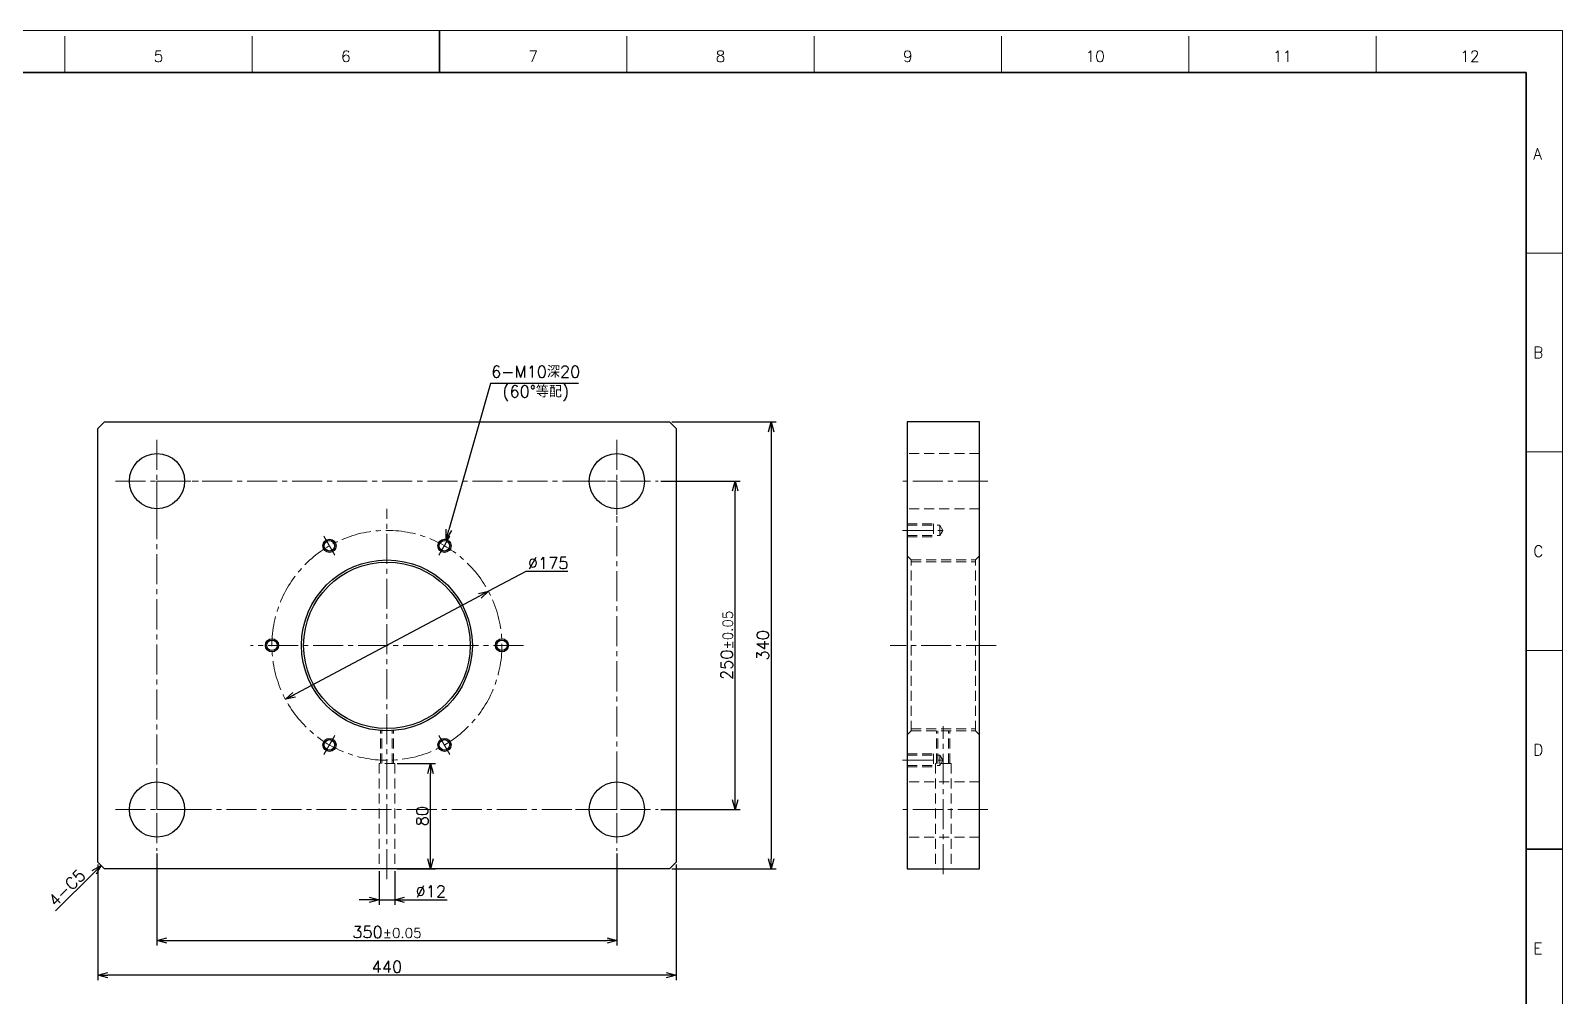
# Model space of a CAD drawing. Header units: millimetres. Extents: x 0 to 1764, y -26 to 1242.
# Drawn here: x 598 to 1764, y 507 to 1242 of the extents above; entities that cross this region are included whole.
import ezdxf
from ezdxf.enums import TextEntityAlignment as Align

# ---------------------------------------------------------------- set-up
doc = ezdxf.new("R2010")
doc.units = ezdxf.units.MM
doc.header["$LTSCALE"] = 1.2
doc.header["$PDMODE"] = 99
doc.header["$PDSIZE"] = 1
doc.linetypes.add('CENTER2', pattern=[28.575, 19.05, -3.175, 3.175, -3.175])
doc.linetypes.add('HIDDEN', pattern=[9.525, 6.35, -3.175])
for name, color, linetype, lineweight in [('04_HIDDEN', 2, 'HIDDEN', 13), ('05_CENTER', 4, 'CENTER2', 13), ('08_DIM', 3, 'Continuous', 13), ('90_FRAME', 5, 'Continuous', 35)]:
    doc.layers.add(name, color=color, linetype=linetype, lineweight=lineweight)
doc.layers.add('91_BLANK', color=5, linetype='Continuous', lineweight=0, plot=False)
doc.styles.add('KSS_TXT', font='txt.shx', dxfattribs={"bigfont": 'extfont2.shx'})
doc.dimstyles.new('KSS_DIM', dxfattribs={"dimscale": 3, "dimtxt": 3, "dimasz": 2.5, "dimexe": 1.25, "dimexo": 0.625, "dimtad": 1, "dimdsep": 46, "dimtxsty": 'KSS_TXT', "dimblk": 'OPEN30', "dimcen": 0, "dimazin": 2, "dimtfac": 0.75, "dimtmove": 0, "dimatfit": 3, "dimldrblk": 'OPEN30', "dimfxl": 1.25, "dimtolj": 1, "dimarcsym": 0})
doc.dimstyles.new('KSS_DIM$3', dxfattribs={"dimscale": 3, "dimtxt": 3, "dimasz": 2.5, "dimexe": 1.25, "dimexo": 0.625, "dimtad": 1, "dimtih": 1, "dimtoh": 1, "dimdsep": 46, "dimtxsty": 'KSS_TXT', "dimblk": 'OPEN30', "dimcen": 0, "dimazin": 2, "dimtfac": 0.75, "dimtofl": 0, "dimtmove": 0, "dimatfit": 3, "dimldrblk": 'OPEN30', "dimfxl": 1.25, "dimtolj": 1, "dimarcsym": 0})

# ---------------------------------------------------------------- blocks, each defined once
blk = doc.blocks.new('_Open30')
at = {"color": 0, "linetype": 'ByBlock', "lineweight": -2}
for p, q in [((-1, 0.27), (0, 0)), ((0, 0), (-1, -0.27)), ((0, 0), (-1, 0))]:
    blk.add_line(p, q, dxfattribs=at)
blk = doc.blocks.new('*D141')
at = {"layer": '08_DIM', "color": 0, "lineweight": -2, "transparency": 16777216}
blk.add_line((646.8, 601), (617.5, 571.7), dxfattribs=at)
at = {"layer": 'Defpoints', "color": 0, "transparency": 16777216}
for p in [(652.1, 606.3), (608.9, 563.1), (608.9, 563.1)]:
    blk.add_point(p, dxfattribs=at)
at = {"layer": '08_DIM', "color": 0, "lineweight": -2, "transparency": 16777216, "xscale": 7.5, "yscale": 7.5, "zscale": 7.5, "rotation": 44.99999999999992}
blk.add_blockref('_Open30', (652.1, 606.3), dxfattribs=at)
at = {"layer": '08_DIM', "color": 0, "transparency": 16777216, "insert": (626, 589.2), "char_height": 9, "attachment_point": 5, "rotation": 45, "style": 'KSS_TXT'}
blk.add_mtext('\\A1;4-C5', dxfattribs=at)
blk = doc.blocks.new('*D148')
at = {"layer": '08_DIM', "color": 0, "lineweight": -2, "transparency": 16777216}
for p, q in [((863.6, 601.9), (863.6, 576.4)), ((875.6, 601.9), (875.6, 576.4)), ((856.1, 580.1), (848.6, 580.1)), ((863.6, 580.1), (875.6, 580.1)), ((883.1, 580.1), (915.4, 580.1))]:
    blk.add_line(p, q, dxfattribs=at)
at = {"layer": 'Defpoints', "color": 0, "transparency": 16777216}
for p in [(863.6, 603.8), (875.6, 603.8), (875.6, 580.1)]:
    blk.add_point(p, dxfattribs=at)
at = {"layer": '08_DIM', "color": 0, "lineweight": -2, "transparency": 16777216, "xscale": 7.5, "yscale": 7.5, "zscale": 7.5}
blk.add_blockref('_Open30', (863.6, 580.1), dxfattribs=at)
at = {"layer": '08_DIM', "color": 0, "lineweight": -2, "transparency": 16777216, "xscale": 7.5, "yscale": 7.5, "zscale": 7.5, "rotation": 180}
blk.add_blockref('_Open30', (875.6, 580.1), dxfattribs=at)
at = {"layer": '08_DIM', "color": 0, "transparency": 16777216, "insert": (903, 586.5), "char_height": 9, "attachment_point": 5, "style": 'KSS_TXT'}
blk.add_mtext('\\A1;%%C12', dxfattribs=at)
blk = doc.blocks.new('*D149')
at = {"layer": '08_DIM', "color": 0, "lineweight": -2, "transparency": 16777216}
for p, q in [((877.5, 683.8), (906.6, 683.8)), ((902.8, 611.3), (902.8, 676.3)), ((877.5, 603.8), (906.6, 603.8))]:
    blk.add_line(p, q, dxfattribs=at)
at = {"layer": 'Defpoints', "color": 0, "transparency": 16777216}
for p in [(875.6, 683.8), (902.8, 683.8), (875.6, 603.8)]:
    blk.add_point(p, dxfattribs=at)
at = {"layer": '08_DIM', "color": 0, "lineweight": -2, "transparency": 16777216, "xscale": 7.5, "yscale": 7.5, "zscale": 7.5}
for p, rotation in [((902.8, 683.8), 90), ((902.8, 603.8), 270)]:
    blk.add_blockref('_Open30', p, dxfattribs=dict(at, rotation=rotation))
at = {"layer": '08_DIM', "color": 0, "transparency": 16777216, "insert": (896.5, 643.8), "char_height": 9, "attachment_point": 5, "rotation": 90, "style": 'KSS_TXT'}
blk.add_mtext('\\A1;80', dxfattribs=at)
blk = doc.blocks.new('*D151')
at = {"layer": '08_DIM', "color": 0, "lineweight": -2, "transparency": 16777216}
for p, q in [((948.3, 973), (916.8, 861.6)), ((1015.4, 973), (948.3, 973))]:
    blk.add_line(p, q, dxfattribs=at)
at = {"layer": 'Defpoints', "color": 0, "transparency": 16777216}
for p in [(914.7, 854.4), (912, 844.7)]:
    blk.add_point(p, dxfattribs=at)
at = {"layer": '08_DIM', "color": 0, "lineweight": -2, "transparency": 16777216, "xscale": 7.5, "yscale": 7.5, "zscale": 7.5, "rotation": 254.2105222047369}
blk.add_blockref('_Open30', (914.7, 854.4), dxfattribs=at)
at = {"layer": '08_DIM', "color": 0, "transparency": 16777216, "insert": (982.8, 973), "char_height": 9, "attachment_point": 5, "style": 'KSS_TXT'}
blk.add_mtext('\\A1;6-M10深20\\P(60°等配)', dxfattribs=at)
blk = doc.blocks.new('*D159')
at = {"layer": '08_DIM', "color": 0, "lineweight": -2, "transparency": 16777216}
for p, q in [((694.6, 615.4), (694.6, 545.4)), ((1044.6, 615.4), (1044.6, 545.4)), ((702.1, 549.2), (1037.1, 549.2))]:
    blk.add_line(p, q, dxfattribs=at)
at = {"layer": 'Defpoints', "color": 0, "transparency": 16777216}
for p in [(694.6, 617.3), (1044.6, 617.3), (1044.6, 549.2)]:
    blk.add_point(p, dxfattribs=at)
at = {"layer": '08_DIM', "color": 0, "lineweight": -2, "transparency": 16777216, "xscale": 7.5, "yscale": 7.5, "zscale": 7.5, "rotation": 180}
blk.add_blockref('_Open30', (694.6, 549.2), dxfattribs=at)
at = {"layer": '08_DIM', "color": 0, "lineweight": -2, "transparency": 16777216, "xscale": 7.5, "yscale": 7.5, "zscale": 7.5}
blk.add_blockref('_Open30', (1044.6, 549.2), dxfattribs=at)
at = {"layer": '08_DIM', "color": 0, "transparency": 16777216, "insert": (869.6, 555.6), "char_height": 9, "attachment_point": 5, "style": 'KSS_TXT'}
blk.add_mtext('350{\\H7.500000;%%p0.05}', dxfattribs=at)
blk = doc.blocks.new('*D160')
at = {"layer": '08_DIM', "color": 0, "lineweight": -2, "transparency": 16777216}
for p, q in [((649.6, 606.9), (649.6, 519)), ((1089.6, 606.9), (1089.6, 519)), ((1082.1, 522.8), (657.1, 522.8))]:
    blk.add_line(p, q, dxfattribs=at)
at = {"layer": 'Defpoints', "color": 0, "transparency": 16777216}
for p in [(649.6, 608.8), (1089.6, 608.8), (649.6, 522.8)]:
    blk.add_point(p, dxfattribs=at)
at = {"layer": '08_DIM', "color": 0, "lineweight": -2, "transparency": 16777216, "xscale": 7.5, "yscale": 7.5, "zscale": 7.5, "rotation": 180}
blk.add_blockref('_Open30', (649.6, 522.8), dxfattribs=at)
at = {"layer": '08_DIM', "color": 0, "lineweight": -2, "transparency": 16777216, "xscale": 7.5, "yscale": 7.5, "zscale": 7.5}
blk.add_blockref('_Open30', (1089.6, 522.8), dxfattribs=at)
at = {"layer": '08_DIM', "color": 0, "transparency": 16777216, "insert": (869.6, 529.2), "char_height": 9, "attachment_point": 5, "style": 'KSS_TXT'}
blk.add_mtext('\\A1;440', dxfattribs=at)
blk = doc.blocks.new('*D161')
at = {"layer": '08_DIM', "color": 0, "lineweight": -2, "transparency": 16777216}
for p, q in [((1078, 898.8), (1138.3, 898.8)), ((1134.6, 656.3), (1134.6, 891.3)), ((1078, 648.8), (1138.3, 648.8))]:
    blk.add_line(p, q, dxfattribs=at)
at = {"layer": 'Defpoints', "color": 0, "transparency": 16777216}
for p in [(1076.1, 898.8), (1134.6, 898.8), (1076.1, 648.8)]:
    blk.add_point(p, dxfattribs=at)
at = {"layer": '08_DIM', "color": 0, "lineweight": -2, "transparency": 16777216, "xscale": 7.5, "yscale": 7.5, "zscale": 7.5}
for p, rotation in [((1134.6, 898.8), 90), ((1134.6, 648.8), 270)]:
    blk.add_blockref('_Open30', p, dxfattribs=dict(at, rotation=rotation))
at = {"layer": '08_DIM', "color": 0, "transparency": 16777216, "insert": (1128.2, 773.8), "char_height": 9, "attachment_point": 5, "rotation": 90, "style": 'KSS_TXT'}
blk.add_mtext('250{\\H7.500000;%%p0.05}', dxfattribs=at)
blk = doc.blocks.new('*D162')
at = {"layer": '08_DIM', "color": 0, "lineweight": -2, "transparency": 16777216}
for p, q in [((1086.5, 943.8), (1165.9, 943.8)), ((1162.1, 936.3), (1162.1, 611.3)), ((1086.5, 603.8), (1165.9, 603.8))]:
    blk.add_line(p, q, dxfattribs=at)
at = {"layer": 'Defpoints', "color": 0, "transparency": 16777216}
for p in [(1084.6, 943.8), (1084.6, 603.8), (1162.1, 603.8)]:
    blk.add_point(p, dxfattribs=at)
at = {"layer": '08_DIM', "color": 0, "lineweight": -2, "transparency": 16777216, "xscale": 7.5, "yscale": 7.5, "zscale": 7.5}
for p, rotation in [((1162.1, 943.8), 90), ((1162.1, 603.8), 270)]:
    blk.add_blockref('_Open30', p, dxfattribs=dict(at, rotation=rotation))
at = {"layer": '08_DIM', "color": 0, "transparency": 16777216, "insert": (1155.7, 773.8), "char_height": 9, "attachment_point": 5, "rotation": 90, "style": 'KSS_TXT'}
blk.add_mtext('\\A1;340', dxfattribs=at)
blk = doc.blocks.new('*D163')
at = {"layer": '08_DIM', "color": 0, "lineweight": -2, "transparency": 16777216}
for p, q in [((975.4, 830.1), (946.9, 814.9)), ((1007.3, 830.1), (975.4, 830.1)), ((792.4, 732.7), (940.2, 811.4))]:
    blk.add_line(p, q, dxfattribs=at)
at = {"layer": 'Defpoints', "color": 0, "transparency": 16777216}
for p in [(946.9, 814.9), (792.4, 732.7)]:
    blk.add_point(p, dxfattribs=at)
at = {"layer": '08_DIM', "color": 0, "lineweight": -2, "transparency": 16777216, "xscale": 7.5, "yscale": 7.5, "zscale": 7.5}
for p, rotation in [((946.9, 814.9), 28.01662334088633), ((792.4, 732.7), 208.0166233408863)]:
    blk.add_blockref('_Open30', p, dxfattribs=dict(at, rotation=rotation))
at = {"layer": '08_DIM', "color": 0, "transparency": 16777216, "insert": (992.3, 836.4), "char_height": 9, "attachment_point": 5, "style": 'KSS_TXT'}
blk.add_mtext('\\A1;%%C175', dxfattribs=at)

msp = doc.modelspace()

# ---------------------------------------------------------------- linework, layer by layer
at = {"color": 0}
msp.add_lwpolyline([(654.62, 943.78), (1084.62, 943.78), (1089.62, 938.78), (1089.62, 608.78), (1084.62, 603.78), (654.62, 603.78), (649.62, 608.78), (649.62, 938.78)], close=True, dxfattribs=at)
msp.add_lwpolyline([(1265.429, 943.78), (1265.429, 603.78), (1320.429, 603.78), (1320.429, 943.78)], close=True)
for centre, radius in [((694.62, 898.78), 21), ((1044.62, 898.78), 21), ((825.87, 849.557), 5), ((825.87, 849.557), 4), ((913.37, 849.557), 5), ((913.37, 849.557), 4), ((869.62, 773.78), 65), ((869.62, 773.78), 63.376), ((782.12, 773.78), 5), ((782.12, 773.78), 4), ((957.12, 773.78), 5), ((957.12, 773.78), 4), ((825.87, 698.003), 5), ((825.87, 698.003), 4), ((913.37, 698.003), 5), ((913.37, 698.003), 4), ((694.62, 648.78), 21), ((1044.62, 648.78), 21)]:
    msp.add_circle(centre, radius, dxfattribs=at)
at = {"layer": '04_HIDDEN', "color": 9}
for p, q in [((1320.429, 919.78), (1265.429, 919.78)), ((1320.429, 877.78), (1265.429, 877.78)), ((1320.429, 669.78), (1265.429, 669.78)), ((1320.429, 627.78), (1265.429, 627.78))]:
    msp.add_line(p, q, dxfattribs=at)
at = {"layer": '04_HIDDEN'}
for p, q in [((1265.429, 866.28), (1285.429, 866.28)), ((1265.429, 865.28), (1290.429, 865.28)), ((1285.429, 866.28), (1285.429, 856.28)), ((1290.429, 865.28), (1290.429, 857.28)), ((1292.738, 861.28), (1290.429, 865.28)), ((1265.429, 857.28), (1290.429, 857.28)), ((1265.429, 856.28), (1285.429, 856.28)), ((1290.429, 857.28), (1292.738, 861.28)), ((1265.429, 841.78), (1268.429, 838.78)), ((1320.429, 841.78), (1317.429, 838.78)), ((1268.429, 838.78), (1317.429, 838.78)), ((1268.429, 708.78), (1268.429, 838.78)), ((1268.429, 837.28), (1317.429, 837.28)), ((1317.429, 708.78), (1317.429, 838.78)), ((864.62, 683.78), (864.62, 708.78)), ((865.62, 683.78), (865.62, 708.78)), ((873.62, 683.78), (873.62, 708.78)), ((874.62, 683.78), (874.62, 708.78)), ((1265.429, 705.78), (1268.429, 708.78)), ((1268.429, 710.28), (1317.429, 710.28)), ((1268.429, 708.78), (1317.429, 708.78)), ((1287.929, 683.78), (1287.929, 708.78)), ((1288.929, 683.78), (1288.929, 708.78)), ((1296.929, 683.78), (1296.929, 708.78)), ((1297.929, 683.78), (1297.929, 708.78)), ((1320.429, 705.78), (1317.429, 708.78)), ((1265.429, 691.28), (1285.429, 691.28)), ((1265.429, 690.28), (1290.429, 690.28)), ((1285.429, 691.28), (1285.429, 681.28)), ((1290.429, 690.28), (1290.429, 682.28)), ((1292.738, 686.28), (1290.429, 690.28)), ((863.62, 683.78), (863.62, 603.78)), ((875.62, 683.78), (863.62, 683.78)), ((875.62, 683.78), (875.62, 603.78)), ((1265.429, 682.28), (1290.429, 682.28)), ((1265.429, 681.28), (1285.429, 681.28)), ((1286.929, 683.78), (1286.929, 603.78)), ((1298.929, 683.78), (1286.929, 683.78)), ((1290.429, 682.28), (1292.738, 686.28)), ((1298.929, 683.78), (1298.929, 603.78))]:
    msp.add_line(p, q, dxfattribs=at)
at = {"layer": '05_CENTER'}
for p, q in [((694.62, 930.28), (694.62, 867.28)), ((1044.62, 930.28), (1044.62, 867.28)), ((663.12, 898.78), (726.12, 898.78)), ((1013.12, 898.78), (1076.12, 898.78)), ((869.62, 595.714), (869.62, 877.615)), ((821.7, 856.781), (830.041, 842.334)), ((917.541, 856.781), (909.2, 842.334)), ((1262.041, 861.28), (1295.534, 861.28)), ((973.455, 773.78), (765.786, 773.78)), ((1333.305, 773.78), (1252.552, 773.78)), ((1292.929, 599.66), (1292.929, 712.168)), ((821.7, 690.779), (830.041, 705.226)), ((917.541, 690.779), (909.2, 705.226)), ((694.62, 680.28), (694.62, 617.28)), ((1044.62, 680.28), (1044.62, 617.28)), ((1262.041, 686.28), (1295.534, 686.28)), ((663.12, 648.78), (726.12, 648.78)), ((1013.12, 648.78), (1076.12, 648.78))]:
    msp.add_line(p, q, dxfattribs=at)
at = {"layer": '05_CENTER', "color": 9}
for p, q in [((1326.877, 898.78), (1258.98, 898.78)), ((1326.877, 648.78), (1258.98, 648.78))]:
    msp.add_line(p, q, dxfattribs=at)
at = {"layer": '05_CENTER'}
msp.add_lwpolyline([(1044.62, 648.78), (694.62, 648.78), (694.62, 898.78), (1044.62, 898.78)], close=True, dxfattribs=at)
msp.add_circle((869.62, 773.78), 87.5, dxfattribs=at)
at = {"layer": '90_FRAME', "color": 4, "lineweight": 13}
for p, q in [((624.464, 1209.75), (624.464, 1237.359)), ((767.032, 1209.75), (767.032, 1237.359)), ((1052.169, 1209.75), (1052.169, 1237.359)), ((1194.737, 1209.75), (1194.737, 1237.359)), ((1337.305, 1209.75), (1337.305, 1237.359)), ((1479.873, 1209.75), (1479.873, 1237.359)), ((1622.441, 1209.75), (1622.441, 1237.359)), ((1764.068, 1072.29), (1736.459, 1072.29)), ((1764.068, 921.066), (1736.459, 921.066)), ((1764.068, 769.842), (1736.459, 769.842))]:
    msp.add_line(p, q, dxfattribs=at)
at = {"layer": '90_FRAME'}
for p, q in [((909.6, 1241.619), (909.6, 1209.75)), ((1764.068, 618.618), (1736.459, 618.618))]:
    msp.add_line(p, q, dxfattribs=at)
msp.add_lwpolyline([(82.742, 27.485), (1736.459, 27.485), (1736.459, 1209.75), (82.742, 1209.75)], close=True, dxfattribs=at)
at = {"layer": '91_BLANK'}
msp.add_lwpolyline([(0, 0), (1764.068, 0), (1764.068, 1241.619), (0, 1241.619)], close=True, dxfattribs=at)

# ---------------------------------------------------------------- texts
at = {"layer": '90_FRAME', "color": 0, "lineweight": 13, "style": 'KSS_TXT'}
for s, p in [('5', (695.748, 1215.249)), ('6', (838.316, 1215.249)), ('7', (980.884, 1215.249)), ('8', (1123.453, 1215.249)), ('9', (1266.021, 1215.249)), ('10', (1408.589, 1215.249)), ('11', (1551.157, 1215.249)), ('12', (1693.725, 1215.249))]:
    msp.add_text(s, height=8.52, dxfattribs=at).set_placement(p, align=Align.BOTTOM_CENTER)
for s, p in [('A', (1741.947, 1147.902)), ('B', (1741.947, 996.678)), ('C', (1741.947, 845.454)), ('D', (1741.947, 694.23)), ('E', (1741.947, 543.006))]:
    msp.add_text(s, height=8.52, dxfattribs=at).set_placement(p, align=Align.MIDDLE_LEFT)

# ---------------------------------------------------------------- dimensions: what is measured, and where the dimension line sits
at = {"layer": '08_DIM'}
dim = msp.add_diameter_dim_2p(p1=(912.01, 844.746), p2=(914.731, 854.369), text='6-M<>', dimstyle='KSS_DIM$3', override={"dimpost": '<>深20\\X(60°等配)', "dimtix": 1}, dxfattribs=at)
dim.commit()
dim.dimension.update_dxf_attribs({"geometry": '*D151', "text_midpoint": (982.779, 973.03), "dimtype": 163})
for base, p1, p2, picture, middle in [((1162.123, 603.78), (1084.62, 943.78), (1084.62, 603.78), '*D162', (1155.748, 773.78)), ((902.842, 683.78), (875.62, 603.78), (875.62, 683.78), '*D149', (896.467, 643.78))]:
    dim = msp.add_linear_dim(base=base, p1=p1, p2=p2, angle=90, dimstyle='KSS_DIM', dxfattribs=at)
    dim.commit()
    dim.dimension.update_dxf_attribs({"geometry": picture, "text_midpoint": middle})
dim = msp.add_linear_dim(base=(1134.56, 898.78), p1=(1076.12, 648.78), p2=(1076.12, 898.78), angle=90, dimstyle='KSS_DIM', override={"dimpost": '', "dimtol": 1, "dimlim": 0, "dimtp": 0.05, "dimtm": 0.05, "dimtfac": 0.833333, "dimtdec": 2, "dimtolj": 0, "dimtzin": 8}, dxfattribs=at)
dim.commit()
dim.dimension.update_dxf_attribs({"geometry": '*D161', "text_midpoint": (1128.178, 773.78)})
dim = msp.add_diameter_dim_2p(p1=(792.374, 732.679), p2=(946.866, 814.881), dimstyle='KSS_DIM$3', override={"dimscale": 3, "dimpost": '%%C<>', "dimtix": 1, "dimatfit": 2, "dimarcsym": 1}, dxfattribs=at)
dim.commit()
dim.dimension.update_dxf_attribs({"geometry": '*D163', "text_midpoint": (992.276, 830.064), "dimtype": 163})
dim = msp.add_aligned_dim(p1=(652.12, 606.28), p2=(608.935, 563.095), distance=0, text='4-C5', dimstyle='KSS_DIM', override={"dimse1": 1, "dimse2": 1, "dimsd2": 1}, dxfattribs=at)
dim.commit()
dim.dimension.update_dxf_attribs({"geometry": '*D141', "text_midpoint": (626.016, 589.2)})
dim = msp.add_linear_dim(base=(649.62, 522.792), p1=(1089.62, 608.78), p2=(649.62, 608.78), dimstyle='KSS_DIM', dxfattribs=at)
dim.commit()
dim.dimension.update_dxf_attribs({"geometry": '*D160', "text_midpoint": (869.62, 529.167)})
dim = msp.add_linear_dim(base=(1044.62, 549.173), p1=(694.62, 617.28), p2=(1044.62, 617.28), dimstyle='KSS_DIM', override={"dimtol": 1, "dimtp": 0.05, "dimtm": 0.05, "dimtfac": 0.833333, "dimtolj": 0}, dxfattribs=at)
dim.commit()
dim.dimension.update_dxf_attribs({"geometry": '*D159', "text_midpoint": (869.62, 555.554)})
dim = msp.add_linear_dim(base=(875.62, 580.124), p1=(863.62, 603.78), p2=(875.62, 603.78), text='%%C<>', dimstyle='KSS_DIM', dxfattribs=at)
dim.commit()
dim.dimension.update_dxf_attribs({"geometry": '*D148', "text_midpoint": (902.995, 586.499)})

doc.saveas('drawing.dxf')
